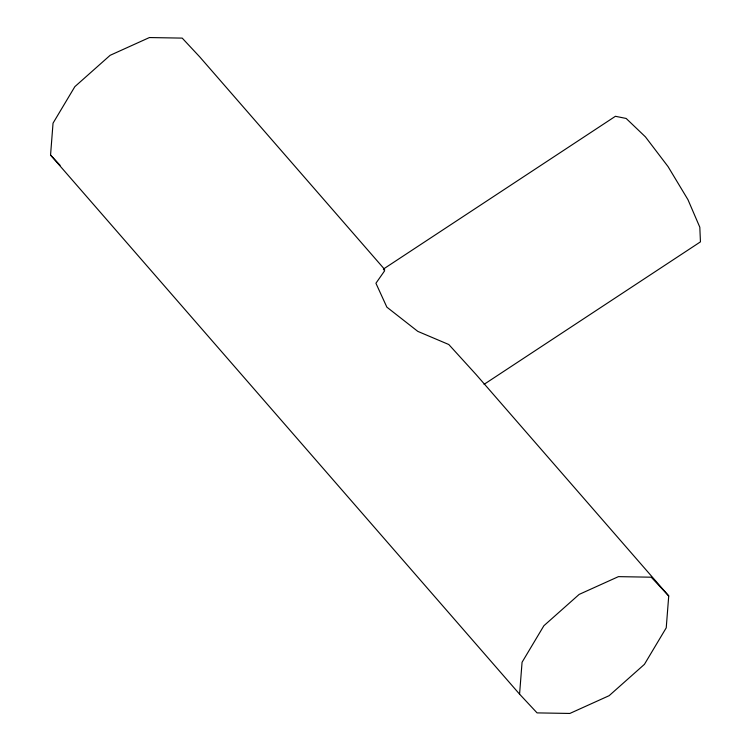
<?xml version="1.0" encoding="UTF-8"?>
<svg xmlns="http://www.w3.org/2000/svg" width="751" height="751" viewBox="0 0 751 751"><rect width="100%" height="100%" fill="white"/><g stroke="black" fill="none" stroke-linecap="round" stroke-linejoin="round"><path stroke-width="1.13" d="M484.066 384.343L700.448 241.86L699.81 227.206L687.954 199.663L668.052 166.6L645.438 136.879L626.174 118.461L615.416 116.292L383.367 269.093L384.643 270.782L375.922 283.249L386.859 307.14L417.8 331.379L448.798 344.521L476.087 374.524L668.728 595.937L666.231 627.836L644.424 664.344L609.145 695.679L569.849 713.45L537.068 712.887L519.57 694.149L50.552 155.063L53.039 123.164L74.847 86.656L110.125 55.321L149.421 37.55L182.211 38.113L199.7 56.851L384.662 269.44M519.57 694.149L522.067 662.251L543.874 625.743L579.152 594.407L618.448 576.637L651.23 577.2L668.728 595.937M50.552 155.063L60.089 165.286"/></g></svg>
